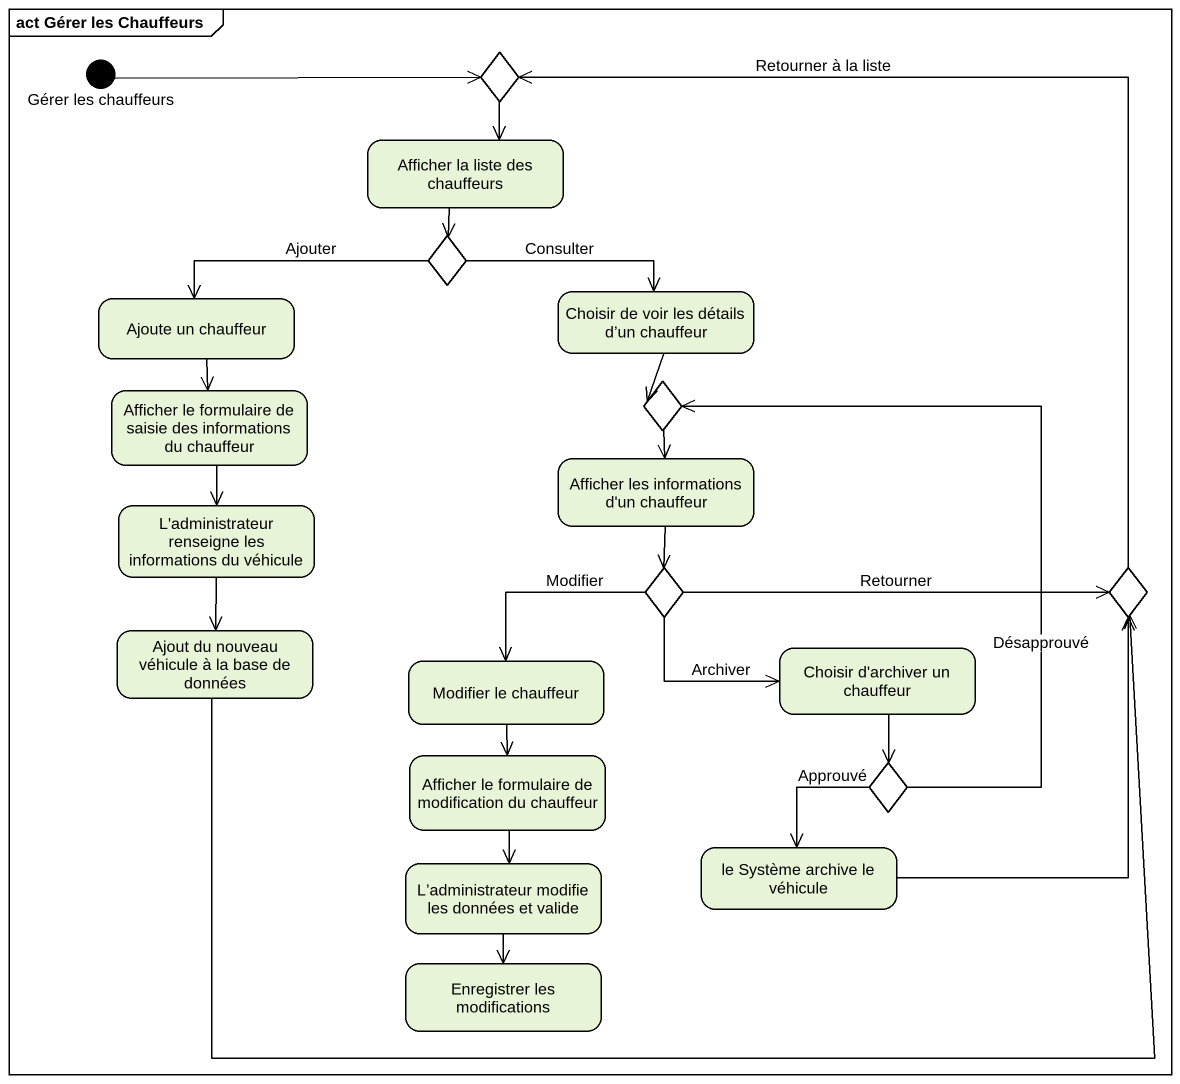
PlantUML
@startuml
mainframe act Gérer les Chauffeurs
hide empty description
state "Gérer les chauffeurs" as Gérer_les_chauffeurs <<start>>
state choice1 <<choice>>
state "Afficher la liste des chauffeurs" as Afficher_la_liste_des
state choice2 <<choice>>
state "Ajoute un chauffeur" as Ajoute_un_chauffeur
state "Choisir de voir les détails d’un chauffeur" as Choisir_de_voir_les_détails
state "Afficher le formulaire de saisie des informations du chauffeur" as Afficher_le_formulaire_de
state choice3 <<choice>>
state "Afficher les informations d'un chauffeur" as Afficher_les_informations_d
state "L'administrateur renseigne les informations du véhicule" as L_administrateur_renseigne
state choice4 <<choice>>
state choice5 <<choice>>
state "Ajout du nouveau véhicule à la base de données" as Ajout_du_nouveau_véhicule_à
state "Modifier le chauffeur" as Modifier_le_chauffeur
state "Choisir d'archiver un chauffeur" as Choisir_d_archiver_un
state "Afficher le formulaire de modification du chauffeur" as Afficher_le_formulaire_de_2
state choice6 <<choice>>
state "le Système archive le véhicule" as le_Système_archive_le
state "L’administrateur modifie les données et valide" as L_administrateur_modifie
state "Enregistrer les modifications" as Enregistrer_les
Gérer_les_chauffeurs -right-> choice1
choice1 --> Afficher_la_liste_des
Afficher_la_liste_des --> choice2
choice2 -left-> Ajoute_un_chauffeur : Ajouter
choice2 -right-> Choisir_de_voir_les_détails : Consulter
Ajoute_un_chauffeur --> Afficher_le_formulaire_de
Choisir_de_voir_les_détails --> choice3
Afficher_le_formulaire_de --> L_administrateur_renseigne
choice3 --> Afficher_les_informations_d
Afficher_les_informations_d --> choice4
L_administrateur_renseigne --> Ajout_du_nouveau_véhicule_à
choice4 -right-> choice5 : Retourner
choice4 --> Modifier_le_chauffeur : Modifier
choice4 -right-> Choisir_d_archiver_un : Archiver
choice5 -up-> choice1 : Retourner à la liste
Ajout_du_nouveau_véhicule_à -right-> choice5
Modifier_le_chauffeur --> Afficher_le_formulaire_de_2
Choisir_d_archiver_un --> choice6
Afficher_le_formulaire_de_2 --> L_administrateur_modifie
choice6 -up-> choice3 : Désapprouvé
choice6 --> le_Système_archive_le : Approuvé
le_Système_archive_le -up-> choice5
L_administrateur_modifie --> Enregistrer_les
@enduml
